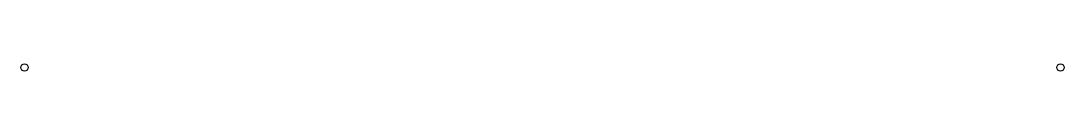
# Model space of a CAD drawing. Header units: metres. Extents: x -0.72 to 0.72, y 0 to 0.01.
import ezdxf

# ---------------------------------------------------------------- set-up
doc = ezdxf.new("R2010")
doc.units = ezdxf.units.M
doc.layers.add('3D_SkinnetoppInnerkant_XS_ColGrayS', color=253, linetype='Continuous')

msp = doc.modelspace()

# ---------------------------------------------------------------- linework, layer by layer
at = {"layer": '3D_SkinnetoppInnerkant_XS_ColGrayS'}
for centre in [(-0.7175, 0), (0.7175, 0)]:
    msp.add_circle(centre, 0.005, dxfattribs=at)

doc.saveas('drawing.dxf')
